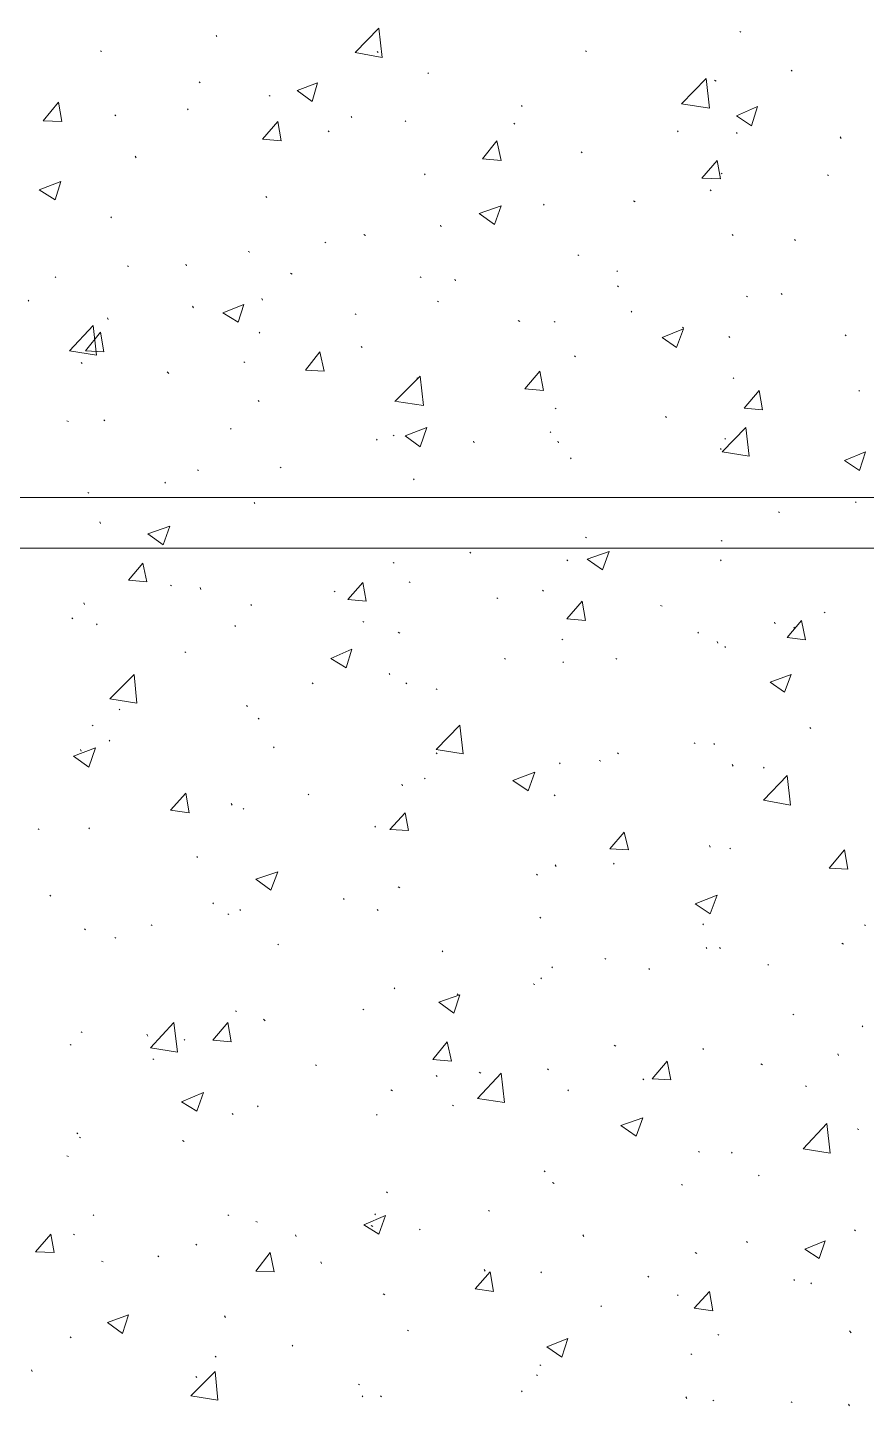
# Model space of a CAD drawing. Header units: millimetres. Extents: x 2928 to 3112, y 1220 to 1280.
# Drawn here: x 2973.706 to 2975.363, y 1246.042 to 1248.775 of the extents above; entities that cross this region are included whole.
import ezdxf

# ---------------------------------------------------------------- set-up
doc = ezdxf.new("R2010")
doc.units = ezdxf.units.MM

msp = doc.modelspace()

# ---------------------------------------------------------------- linework, layer by layer
at = {"color": 253, "linetype": 'Continuous', "lineweight": 5, "true_color": 0x9a9a9a}
for points in [[(2961.3116, 1241.9003), (2980.43854, 1241.9003), (2980.43854, 1247.74538), (2972.27343, 1247.74538), (2972.27343, 1256.61384), (2980.43854, 1256.61384), (2980.43854, 1261.45224), (2961.3116, 1261.45224), (2961.3116, 1249.1904)], [(2980.53854, 1247.84538), (2972.37343, 1247.84538), (2972.37343, 1256.51384), (2980.53854, 1256.51384)]]:
    msp.add_lwpolyline(points, dxfattribs=at)
at = {"color": 92, "linetype": 'Continuous', "lineweight": 13, "true_color": 0x00b800}
for points in [[(2974.35346, 1248.72539), (2974.40012, 1248.77373), (2974.40012, 1248.77373)], [(2974.40679, 1248.71539), (2974.40012, 1248.77373), (2974.40012, 1248.77373)], [(2974.08012, 1248.75706), (2974.07845, 1248.75873), (2974.07845, 1248.75873)], [(2975.11513, 1248.7654), (2975.11347, 1248.76706), (2975.11347, 1248.76706)], [(2973.85178, 1248.72706), (2973.85012, 1248.72873), (2973.85012, 1248.72873)], [(2974.35346, 1248.72539), (2974.40679, 1248.71539), (2974.40679, 1248.71539)], [(2974.39846, 1248.72539), (2974.39679, 1248.72706), (2974.39679, 1248.72706)], [(2974.81013, 1248.72706), (2974.80846, 1248.72873), (2974.80846, 1248.72873)], [(2975.2168, 1248.68873), (2975.21513, 1248.69039), (2975.21513, 1248.69039)], [(2974.04678, 1248.66539), (2974.04512, 1248.66706), (2974.04512, 1248.66706)], [(2974.23845, 1248.65039), (2974.27845, 1248.66539), (2974.27845, 1248.66539)], [(2974.26845, 1248.62873), (2974.27845, 1248.66539), (2974.27845, 1248.66539)], [(2974.49846, 1248.68373), (2974.49679, 1248.68539), (2974.49679, 1248.68539)], [(2974.99847, 1248.62373), (2975.0468, 1248.67373), (2975.0468, 1248.67373)], [(2975.05347, 1248.61539), (2975.0468, 1248.67373), (2975.0468, 1248.67373)], [(2975.0668, 1248.66873), (2975.06347, 1248.67039), (2975.06347, 1248.67039)], [(2974.18512, 1248.63873), (2974.18345, 1248.64039), (2974.18345, 1248.64039)], [(2974.23845, 1248.65039), (2974.26845, 1248.62873), (2974.26845, 1248.62873)], [(2973.73678, 1248.59039), (2973.76678, 1248.62706), (2973.76678, 1248.62706)], [(2973.77345, 1248.58873), (2973.76678, 1248.62706), (2973.76678, 1248.62706)], [(2974.02345, 1248.61206), (2974.02178, 1248.61373), (2974.02178, 1248.61373)], [(2974.68346, 1248.61873), (2974.68179, 1248.62039), (2974.68179, 1248.62039)], [(2974.99847, 1248.62373), (2975.05347, 1248.61539), (2975.05347, 1248.61539)], [(2975.1068, 1248.60039), (2975.14847, 1248.61873), (2975.14847, 1248.61873)], [(2975.1368, 1248.58039), (2975.14847, 1248.61873), (2975.14847, 1248.61873)], [(2973.73678, 1248.59039), (2973.77345, 1248.58873), (2973.77345, 1248.58873)], [(2973.88012, 1248.60039), (2973.87845, 1248.60206), (2973.87845, 1248.60206)], [(2974.17012, 1248.55373), (2974.20012, 1248.58873), (2974.20012, 1248.58873)], [(2974.20679, 1248.55039), (2974.20012, 1248.58873), (2974.20012, 1248.58873)], [(2974.34679, 1248.59706), (2974.34512, 1248.59873), (2974.34512, 1248.59873)], [(2974.45346, 1248.58873), (2974.45179, 1248.59039), (2974.45179, 1248.59039)], [(2974.66846, 1248.58373), (2974.66679, 1248.58539), (2974.66679, 1248.58539)], [(2975.1068, 1248.60039), (2975.1368, 1248.58039), (2975.1368, 1248.58039)], [(2974.17012, 1248.55373), (2974.20679, 1248.55039), (2974.20679, 1248.55039)], [(2974.30179, 1248.56873), (2974.30012, 1248.57039), (2974.30012, 1248.57039)], [(2974.9918, 1248.56873), (2974.99013, 1248.57039), (2974.99013, 1248.57039)], [(2975.10847, 1248.56539), (2975.1068, 1248.56706), (2975.1068, 1248.56706)], [(2975.31347, 1248.55539), (2975.3118, 1248.55873), (2975.3118, 1248.55873)], [(2974.60513, 1248.51539), (2974.63346, 1248.55039), (2974.63346, 1248.55039)], [(2974.64179, 1248.51206), (2974.63346, 1248.55039), (2974.63346, 1248.55039)], [(2974.8018, 1248.52706), (2974.80013, 1248.52872), (2974.80013, 1248.52872)], [(2973.92012, 1248.51706), (2973.91845, 1248.52039), (2973.91845, 1248.52039)], [(2974.60513, 1248.51539), (2974.64179, 1248.51206), (2974.64179, 1248.51206)], [(2975.03847, 1248.47706), (2975.06847, 1248.51206), (2975.06847, 1248.51206)], [(2975.07513, 1248.47539), (2975.06847, 1248.51206), (2975.06847, 1248.51206)], [(2973.72845, 1248.45372), (2973.77178, 1248.47039), (2973.77178, 1248.47039)], [(2973.76011, 1248.43372), (2973.77178, 1248.47039), (2973.77178, 1248.47039)], [(2974.49179, 1248.48372), (2974.49012, 1248.48539), (2974.49012, 1248.48539)], [(2975.03847, 1248.47706), (2975.07513, 1248.47539), (2975.07513, 1248.47539)], [(2975.07847, 1248.48539), (2975.0768, 1248.48706), (2975.0768, 1248.48706)], [(2975.28847, 1248.48206), (2975.2868, 1248.48372), (2975.2868, 1248.48372)], [(2973.72845, 1248.45372), (2973.76011, 1248.43372), (2973.76011, 1248.43372)], [(2975.0568, 1248.45206), (2975.05513, 1248.45372), (2975.05513, 1248.45372)], [(2974.17845, 1248.43872), (2974.17679, 1248.44039), (2974.17679, 1248.44039)], [(2974.59846, 1248.40706), (2974.64179, 1248.42206), (2974.64179, 1248.42206)], [(2974.62846, 1248.38539), (2974.64179, 1248.42206), (2974.64179, 1248.42206)], [(2974.72679, 1248.42372), (2974.72513, 1248.42539), (2974.72513, 1248.42539)], [(2974.9068, 1248.43039), (2974.90346, 1248.43206), (2974.90346, 1248.43206)], [(2973.87178, 1248.39872), (2973.87012, 1248.40039), (2973.87012, 1248.40039)], [(2974.59846, 1248.40706), (2974.62846, 1248.38539), (2974.62846, 1248.38539)], [(2974.37346, 1248.36372), (2974.37012, 1248.36539), (2974.37012, 1248.36539)], [(2974.52346, 1248.38039), (2974.52179, 1248.38372), (2974.52179, 1248.38372)], [(2975.10013, 1248.36372), (2975.09847, 1248.36539), (2975.09847, 1248.36539)], [(2974.29512, 1248.34872), (2974.29345, 1248.35039), (2974.29345, 1248.35039)], [(2975.22347, 1248.35372), (2975.2218, 1248.35539), (2975.2218, 1248.35539)], [(2974.02012, 1248.30372), (2974.01845, 1248.30706), (2974.01845, 1248.30706)], [(2974.14512, 1248.33039), (2974.14179, 1248.33206), (2974.14179, 1248.33206)], [(2974.79513, 1248.32372), (2974.79346, 1248.32539), (2974.79346, 1248.32539)], [(2973.76178, 1248.28039), (2973.76011, 1248.28205), (2973.76011, 1248.28205)], [(2973.90512, 1248.30206), (2973.90345, 1248.30372), (2973.90345, 1248.30372)], [(2974.22845, 1248.28705), (2974.22512, 1248.28872), (2974.22512, 1248.28872)], [(2974.48346, 1248.28039), (2974.48179, 1248.28205), (2974.48179, 1248.28205)], [(2974.8718, 1248.29205), (2974.87013, 1248.29372), (2974.87013, 1248.29372)], [(2974.55179, 1248.27372), (2974.55013, 1248.27705), (2974.55013, 1248.27705)], [(2974.87346, 1248.26205), (2974.8718, 1248.26372), (2974.8718, 1248.26372)], [(2973.70845, 1248.23372), (2973.70678, 1248.23539), (2973.70678, 1248.23539)], [(2974.09179, 1248.21039), (2974.13345, 1248.22705), (2974.13345, 1248.22705)], [(2974.12179, 1248.19205), (2974.13345, 1248.22705), (2974.13345, 1248.22705)], [(2974.17012, 1248.23539), (2974.16845, 1248.23872), (2974.16845, 1248.23872)], [(2974.51846, 1248.23205), (2974.51512, 1248.23372), (2974.51512, 1248.23372)], [(2975.12847, 1248.24205), (2975.1268, 1248.24372), (2975.1268, 1248.24372)], [(2975.1968, 1248.24705), (2975.19513, 1248.24872), (2975.19513, 1248.24872)], [(2973.86512, 1248.19705), (2973.86345, 1248.20039), (2973.86345, 1248.20039)], [(2974.03345, 1248.22039), (2974.03178, 1248.22372), (2974.03178, 1248.22372)], [(2974.09179, 1248.21039), (2974.12179, 1248.19205), (2974.12179, 1248.19205)], [(2974.35512, 1248.20705), (2974.35346, 1248.20872), (2974.35346, 1248.20872)], [(2974.90013, 1248.21205), (2974.89846, 1248.21372), (2974.89846, 1248.21372)], [(2973.78845, 1248.13539), (2973.83512, 1248.18539), (2973.83512, 1248.18539)], [(2973.82011, 1248.13539), (2973.85012, 1248.17205), (2973.85012, 1248.17205)], [(2973.84178, 1248.12705), (2973.83512, 1248.18539), (2973.83512, 1248.18539)], [(2973.85678, 1248.13372), (2973.85012, 1248.17205), (2973.85012, 1248.17205)], [(2974.16512, 1248.17039), (2974.16345, 1248.17205), (2974.16345, 1248.17205)], [(2974.67846, 1248.19372), (2974.67513, 1248.19539), (2974.67513, 1248.19539)], [(2974.74846, 1248.19205), (2974.74679, 1248.19372), (2974.74679, 1248.19372)], [(2974.96013, 1248.16205), (2975.0018, 1248.17872), (2975.0018, 1248.17872)], [(2974.98846, 1248.14205), (2975.0018, 1248.17872), (2975.0018, 1248.17872)], [(2975.0018, 1248.18039), (2975.00013, 1248.18205), (2975.00013, 1248.18205)], [(2974.36679, 1248.14205), (2974.36512, 1248.14372), (2974.36512, 1248.14372)], [(2974.96013, 1248.16205), (2974.98846, 1248.14205), (2974.98846, 1248.14205)], [(2975.09347, 1248.16205), (2975.0918, 1248.16372), (2975.0918, 1248.16372)], [(2975.32347, 1248.16539), (2975.3218, 1248.16705), (2975.3218, 1248.16705)], [(2973.78845, 1248.13539), (2973.84178, 1248.12705), (2973.84178, 1248.12705)], [(2973.82011, 1248.13539), (2973.85678, 1248.13372), (2973.85678, 1248.13372)], [(2974.25512, 1248.09705), (2974.28345, 1248.13372), (2974.28345, 1248.13372)], [(2974.29179, 1248.09539), (2974.28345, 1248.13372), (2974.28345, 1248.13372)], [(2974.78846, 1248.12372), (2974.7868, 1248.12539), (2974.7868, 1248.12539)], [(2973.81345, 1248.11039), (2973.81178, 1248.11205), (2973.81178, 1248.11205)], [(2973.98512, 1248.09039), (2973.98178, 1248.09372), (2973.98178, 1248.09372)], [(2974.13512, 1248.11205), (2974.13345, 1248.11372), (2974.13345, 1248.11372)], [(2974.25512, 1248.09705), (2974.29179, 1248.09539), (2974.29179, 1248.09539)], [(2974.68846, 1248.06038), (2974.71846, 1248.09539), (2974.71846, 1248.09539)], [(2974.72513, 1248.05705), (2974.71846, 1248.09539), (2974.71846, 1248.09539)], [(2974.43179, 1248.03538), (2974.48179, 1248.08539), (2974.48179, 1248.08539)], [(2974.47679, 1248.08039), (2974.47512, 1248.08205), (2974.47512, 1248.08205)], [(2974.48846, 1248.02705), (2974.48179, 1248.08539), (2974.48179, 1248.08539)], [(2974.68846, 1248.06038), (2974.72513, 1248.05705), (2974.72513, 1248.05705)], [(2975.1018, 1248.08039), (2975.10013, 1248.08205), (2975.10013, 1248.08205)], [(2974.16345, 1248.03538), (2974.16179, 1248.03705), (2974.16179, 1248.03705)], [(2974.43512, 1248.03538), (2974.48846, 1248.02705), (2974.48846, 1248.02705)], [(2975.1218, 1248.02205), (2975.1518, 1248.05705), (2975.1518, 1248.05705)], [(2975.15847, 1248.01872), (2975.1518, 1248.05705), (2975.1518, 1248.05705)], [(2975.35014, 1248.05538), (2975.34847, 1248.05705), (2975.34847, 1248.05705)], [(2974.75013, 1248.02038), (2974.74846, 1248.02205), (2974.74846, 1248.02205)], [(2974.96846, 1248.00372), (2974.9668, 1248.00538), (2974.9668, 1248.00538)], [(2975.1218, 1248.02205), (2975.15847, 1248.01872), (2975.15847, 1248.01872)], [(2973.78678, 1247.99538), (2973.78345, 1247.99705), (2973.78345, 1247.99705)], [(2973.85845, 1247.99705), (2973.85678, 1247.99872), (2973.85678, 1247.99872)], [(2974.10845, 1247.98038), (2974.10679, 1247.98205), (2974.10679, 1247.98205)], [(2974.45179, 1247.96705), (2974.49512, 1247.98372), (2974.49512, 1247.98372)], [(2974.48179, 1247.94538), (2974.49512, 1247.98372), (2974.49512, 1247.98372)], [(2975.07847, 1247.93538), (2975.12513, 1247.98372), (2975.12513, 1247.98372)], [(2975.1318, 1247.92705), (2975.12513, 1247.98372), (2975.12513, 1247.98372)], [(2974.39679, 1247.95872), (2974.39512, 1247.96038), (2974.39512, 1247.96038)], [(2974.43012, 1247.96705), (2974.42846, 1247.96872), (2974.42846, 1247.96872)], [(2974.45179, 1247.96705), (2974.48179, 1247.94538), (2974.48179, 1247.94538)], [(2974.58846, 1247.95372), (2974.58679, 1247.95705), (2974.58679, 1247.95705)], [(2974.74013, 1247.97372), (2974.73846, 1247.97538), (2974.73846, 1247.97538)], [(2974.75513, 1247.95372), (2974.75346, 1247.95705), (2974.75346, 1247.95705)], [(2975.08513, 1247.96038), (2975.08347, 1247.96205), (2975.08347, 1247.96205)], [(2974.78013, 1247.92205), (2974.77846, 1247.92372), (2974.77846, 1247.92372)], [(2975.0768, 1247.94038), (2975.07513, 1247.94205), (2975.07513, 1247.94205)], [(2975.07847, 1247.93538), (2975.1318, 1247.92705), (2975.1318, 1247.92705)], [(2975.32014, 1247.91872), (2975.3618, 1247.93538), (2975.3618, 1247.93538)], [(2975.35014, 1247.89872), (2975.3618, 1247.93538), (2975.3618, 1247.93538)], [(2974.04345, 1247.89872), (2974.04178, 1247.90038), (2974.04178, 1247.90038)], [(2974.20679, 1247.90372), (2974.20512, 1247.90538), (2974.20512, 1247.90538)], [(2975.32014, 1247.91872), (2975.35014, 1247.89872), (2975.35014, 1247.89872)], [(2973.97845, 1247.87372), (2973.97678, 1247.87538), (2973.97678, 1247.87538)], [(2974.47012, 1247.88038), (2974.46846, 1247.88205), (2974.46846, 1247.88205)], [(2973.82678, 1247.85372), (2973.82511, 1247.85538), (2973.82511, 1247.85538)], [(2974.15512, 1247.83372), (2974.15345, 1247.83538), (2974.15345, 1247.83538)], [(2975.1918, 1247.81538), (2975.19013, 1247.81705), (2975.19013, 1247.81705)], [(2975.34347, 1247.83538), (2975.3418, 1247.83705), (2975.3418, 1247.83705)], [(2973.85012, 1247.79371), (2973.84845, 1247.79705), (2973.84845, 1247.79705)], [(2973.94345, 1247.77371), (2973.98678, 1247.78871), (2973.98678, 1247.78871)], [(2973.97345, 1247.75205), (2973.98678, 1247.78871), (2973.98678, 1247.78871)], [(2973.94345, 1247.77371), (2973.97345, 1247.75205), (2973.97345, 1247.75205)], [(2974.81013, 1247.76538), (2974.80846, 1247.76705), (2974.80846, 1247.76705)], [(2975.07847, 1247.75871), (2975.0768, 1247.76038), (2975.0768, 1247.76038)], [(2974.58179, 1247.73538), (2974.58013, 1247.73705), (2974.58013, 1247.73705)], [(2974.8118, 1247.72371), (2974.85513, 1247.73871), (2974.85513, 1247.73871)], [(2974.8418, 1247.70205), (2974.85513, 1247.73871), (2974.85513, 1247.73871)], [(2973.90512, 1247.68205), (2973.93345, 1247.71538), (2973.93345, 1247.71538)], [(2973.94178, 1247.67871), (2973.93345, 1247.71538), (2973.93345, 1247.71538)], [(2974.43012, 1247.71538), (2974.42846, 1247.71705), (2974.42846, 1247.71705)], [(2974.77346, 1247.72038), (2974.7718, 1247.72205), (2974.7718, 1247.72205)], [(2974.8118, 1247.72371), (2974.8418, 1247.70205), (2974.8418, 1247.70205)], [(2975.0768, 1247.72038), (2975.07513, 1247.72205), (2975.07513, 1247.72205)], [(2973.90512, 1247.68205), (2973.94178, 1247.67871), (2973.94178, 1247.67871)], [(2974.46179, 1247.67705), (2974.46012, 1247.67871), (2974.46012, 1247.67871)], [(2973.99012, 1247.67038), (2973.98845, 1247.67205), (2973.98845, 1247.67205)], [(2974.04845, 1247.66371), (2974.04678, 1247.66705), (2974.04678, 1247.66705)], [(2974.31346, 1247.65871), (2974.31179, 1247.66038), (2974.31179, 1247.66038)], [(2974.33846, 1247.64371), (2974.36846, 1247.67705), (2974.36846, 1247.67705)], [(2974.37512, 1247.64038), (2974.36846, 1247.67705), (2974.36846, 1247.67705)], [(2974.72513, 1247.66038), (2974.72346, 1247.66205), (2974.72346, 1247.66205)], [(2973.81845, 1247.63371), (2973.81678, 1247.63705), (2973.81678, 1247.63705)], [(2974.14845, 1247.63205), (2974.14679, 1247.63371), (2974.14679, 1247.63371)], [(2974.33846, 1247.64371), (2974.37512, 1247.64038), (2974.37512, 1247.64038)], [(2974.63513, 1247.64538), (2974.63346, 1247.64705), (2974.63346, 1247.64705)], [(2974.7718, 1247.60538), (2974.8018, 1247.64038), (2974.8018, 1247.64038)], [(2974.80846, 1247.60205), (2974.8018, 1247.64038), (2974.8018, 1247.64038)], [(2974.96013, 1247.63038), (2974.9568, 1247.63205), (2974.9568, 1247.63205)], [(2973.79511, 1247.60538), (2973.79345, 1247.60705), (2973.79345, 1247.60705)], [(2973.84345, 1247.59371), (2973.84178, 1247.59538), (2973.84178, 1247.59538)], [(2974.37012, 1247.59871), (2974.36846, 1247.60038), (2974.36846, 1247.60038)], [(2974.7718, 1247.60538), (2974.80846, 1247.60205), (2974.80846, 1247.60205)], [(2975.18347, 1247.59538), (2975.1818, 1247.59871), (2975.1818, 1247.59871)], [(2975.2068, 1247.56871), (2975.23514, 1247.60205), (2975.23514, 1247.60205)], [(2975.24347, 1247.56371), (2975.23514, 1247.60205), (2975.23514, 1247.60205)], [(2975.2818, 1247.61705), (2975.28014, 1247.61871), (2975.28014, 1247.61871)], [(2974.11679, 1247.59038), (2974.11512, 1247.59204), (2974.11512, 1247.59204)], [(2974.44179, 1247.57704), (2974.43846, 1247.57871), (2974.43846, 1247.57871)], [(2975.0318, 1247.57704), (2975.03013, 1247.57871), (2975.03013, 1247.57871)], [(2975.2068, 1247.56871), (2975.24347, 1247.56371), (2975.24347, 1247.56371)], [(2975.2218, 1247.58704), (2975.22013, 1247.58871), (2975.22013, 1247.58871)], [(2974.30512, 1247.52704), (2974.34679, 1247.54538), (2974.34679, 1247.54538)], [(2974.33512, 1247.50871), (2974.34679, 1247.54538), (2974.34679, 1247.54538)], [(2974.76346, 1247.56371), (2974.7618, 1247.56538), (2974.7618, 1247.56538)], [(2975.07013, 1247.55704), (2975.06847, 1247.56038), (2975.06847, 1247.56038)], [(2975.08513, 1247.54871), (2975.08347, 1247.55038), (2975.08347, 1247.55038)], [(2974.01845, 1247.53871), (2974.01678, 1247.54038), (2974.01678, 1247.54038)], [(2974.30512, 1247.52704), (2974.33512, 1247.50871), (2974.33512, 1247.50871)], [(2974.65013, 1247.52538), (2974.64846, 1247.52704), (2974.64846, 1247.52704)], [(2974.76513, 1247.51871), (2974.76346, 1247.52038), (2974.76346, 1247.52038)], [(2974.87013, 1247.52538), (2974.86846, 1247.52704), (2974.86846, 1247.52704)], [(2973.86845, 1247.44704), (2973.91678, 1247.49538), (2973.91678, 1247.49538)], [(2973.92178, 1247.43871), (2973.91678, 1247.49538), (2973.91678, 1247.49538)], [(2974.42179, 1247.49538), (2974.42012, 1247.49704), (2974.42012, 1247.49704)], [(2975.17347, 1247.48038), (2975.21513, 1247.49538), (2975.21513, 1247.49538)], [(2975.2018, 1247.46038), (2975.21513, 1247.49538), (2975.21513, 1247.49538)], [(2974.27012, 1247.47704), (2974.26845, 1247.47871), (2974.26845, 1247.47871)], [(2974.45512, 1247.47704), (2974.45346, 1247.47871), (2974.45346, 1247.47871)], [(2974.51512, 1247.46538), (2974.51346, 1247.46704), (2974.51346, 1247.46704)], [(2975.17347, 1247.48038), (2975.2018, 1247.46038), (2975.2018, 1247.46038)], [(2973.86845, 1247.44704), (2973.92178, 1247.43871), (2973.92178, 1247.43871)], [(2974.14012, 1247.43204), (2974.13845, 1247.43371), (2974.13845, 1247.43371)], [(2973.88845, 1247.42538), (2973.88678, 1247.42704), (2973.88678, 1247.42704)], [(2974.16345, 1247.40704), (2974.16179, 1247.40871), (2974.16179, 1247.40871)], [(2973.83512, 1247.39371), (2973.83345, 1247.39538), (2973.83345, 1247.39538)], [(2974.51346, 1247.34704), (2974.56013, 1247.39538), (2974.56013, 1247.39538)], [(2974.56679, 1247.33871), (2974.56013, 1247.39538), (2974.56013, 1247.39538)], [(2975.25347, 1247.38871), (2975.2518, 1247.39038), (2975.2518, 1247.39038)], [(2973.79678, 1247.33371), (2973.84012, 1247.35037), (2973.84012, 1247.35037)], [(2973.82678, 1247.31204), (2973.84012, 1247.35037), (2973.84012, 1247.35037)], [(2973.86845, 1247.36371), (2973.86678, 1247.36538), (2973.86678, 1247.36538)], [(2974.19345, 1247.35037), (2974.19179, 1247.35204), (2974.19179, 1247.35204)], [(2975.02513, 1247.35871), (2975.02347, 1247.36037), (2975.02347, 1247.36037)], [(2975.06347, 1247.35704), (2975.0618, 1247.35871), (2975.0618, 1247.35871)], [(2973.79678, 1247.33371), (2973.82678, 1247.31204), (2973.82678, 1247.31204)], [(2973.81178, 1247.34371), (2973.81011, 1247.34704), (2973.81011, 1247.34704)], [(2974.51346, 1247.34704), (2974.56679, 1247.33871), (2974.56679, 1247.33871)], [(2974.51512, 1247.33871), (2974.51346, 1247.34037), (2974.51346, 1247.34037)], [(2974.83846, 1247.32371), (2974.83513, 1247.32537), (2974.83513, 1247.32537)], [(2974.87346, 1247.33871), (2974.8718, 1247.34037), (2974.8718, 1247.34037)], [(2974.66513, 1247.28537), (2974.70846, 1247.30204), (2974.70846, 1247.30204)], [(2974.69513, 1247.26537), (2974.70846, 1247.30204), (2974.70846, 1247.30204)], [(2974.75846, 1247.31871), (2974.75679, 1247.32037), (2974.75679, 1247.32037)], [(2975.10013, 1247.31371), (2975.09847, 1247.31704), (2975.09847, 1247.31704)], [(2975.1618, 1247.31037), (2975.16013, 1247.31204), (2975.16013, 1247.31204)], [(2975.16013, 1247.24704), (2975.2068, 1247.29537), (2975.2068, 1247.29537)], [(2975.21347, 1247.23704), (2975.2068, 1247.29537), (2975.2068, 1247.29537)], [(2974.44679, 1247.27537), (2974.44512, 1247.27871), (2974.44512, 1247.27871)], [(2974.49179, 1247.28871), (2974.49012, 1247.29037), (2974.49012, 1247.29037)], [(2974.66513, 1247.28537), (2974.69513, 1247.26537), (2974.69513, 1247.26537)], [(2973.98845, 1247.22704), (2974.01845, 1247.26037), (2974.01845, 1247.26037)], [(2974.02512, 1247.22204), (2974.01845, 1247.26037), (2974.01845, 1247.26037)], [(2974.11012, 1247.23704), (2974.10845, 1247.24037), (2974.10845, 1247.24037)], [(2974.26179, 1247.25704), (2974.26012, 1247.25871), (2974.26012, 1247.25871)], [(2974.74846, 1247.25537), (2974.74679, 1247.25704), (2974.74679, 1247.25704)], [(2975.16013, 1247.24704), (2975.21347, 1247.23704), (2975.21347, 1247.23704)], [(2973.98845, 1247.22704), (2974.02512, 1247.22204), (2974.02512, 1247.22204)], [(2974.13345, 1247.22871), (2974.13179, 1247.23037), (2974.13179, 1247.23037)], [(2974.42179, 1247.18871), (2974.45179, 1247.22204), (2974.45179, 1247.22204)], [(2974.45846, 1247.18704), (2974.45179, 1247.22204), (2974.45179, 1247.22204)], [(2973.72845, 1247.18871), (2973.72678, 1247.19037), (2973.72678, 1247.19037)], [(2973.82845, 1247.19037), (2973.82678, 1247.19204), (2973.82678, 1247.19204)], [(2974.39346, 1247.19371), (2974.39179, 1247.19537), (2974.39179, 1247.19537)], [(2974.42179, 1247.18871), (2974.45846, 1247.18704), (2974.45846, 1247.18704)], [(2974.8568, 1247.15037), (2974.88513, 1247.18371), (2974.88513, 1247.18371)], [(2974.89346, 1247.14871), (2974.88513, 1247.18371), (2974.88513, 1247.18371)], [(2974.04178, 1247.13371), (2974.04012, 1247.13537), (2974.04012, 1247.13537)], [(2974.8568, 1247.15037), (2974.89346, 1247.14871), (2974.89346, 1247.14871)], [(2975.05513, 1247.15371), (2975.05347, 1247.15704), (2975.05347, 1247.15704)], [(2975.09513, 1247.15037), (2975.09347, 1247.15204), (2975.09347, 1247.15204)], [(2975.29014, 1247.11204), (2975.32014, 1247.14871), (2975.32014, 1247.14871)], [(2975.3268, 1247.11037), (2975.32014, 1247.14871), (2975.32014, 1247.14871)], [(2974.15679, 1247.09037), (2974.20012, 1247.10537), (2974.20012, 1247.10537)], [(2974.18679, 1247.0687), (2974.20012, 1247.10537), (2974.20012, 1247.10537)], [(2974.75013, 1247.11537), (2974.74846, 1247.1187), (2974.74846, 1247.1187)], [(2974.86513, 1247.12037), (2974.86346, 1247.12204), (2974.86346, 1247.12204)], [(2975.29014, 1247.11204), (2975.3268, 1247.11037), (2975.3268, 1247.11037)], [(2974.15679, 1247.09037), (2974.18679, 1247.0687), (2974.18679, 1247.0687)], [(2974.71346, 1247.0987), (2974.71179, 1247.10037), (2974.71179, 1247.10037)], [(2973.75178, 1247.05704), (2973.75011, 1247.0587), (2973.75011, 1247.0587)], [(2974.33179, 1247.05037), (2974.33012, 1247.05204), (2974.33012, 1247.05204)], [(2974.44179, 1247.0737), (2974.43846, 1247.07537), (2974.43846, 1247.07537)], [(2975.02513, 1247.04204), (2975.06847, 1247.0587), (2975.06847, 1247.0587)], [(2975.05513, 1247.02204), (2975.06847, 1247.0587), (2975.06847, 1247.0587)], [(2974.07345, 1247.04204), (2974.07179, 1247.0437), (2974.07179, 1247.0437)], [(2974.10345, 1247.02037), (2974.10179, 1247.02204), (2974.10179, 1247.02204)], [(2974.12679, 1247.0287), (2974.12512, 1247.03037), (2974.12512, 1247.03037)], [(2974.39846, 1247.0287), (2974.39679, 1247.03037), (2974.39679, 1247.03037)], [(2975.02513, 1247.04204), (2975.05513, 1247.02204), (2975.05513, 1247.02204)], [(2973.95178, 1246.9987), (2973.95012, 1247.00037), (2973.95012, 1247.00037)], [(2974.72013, 1247.0137), (2974.71846, 1247.01537), (2974.71846, 1247.01537)], [(2975.0418, 1247.00037), (2975.04013, 1247.00204), (2975.04013, 1247.00204)], [(2975.3618, 1246.9987), (2975.36014, 1247.00037), (2975.36014, 1247.00037)], [(2973.82011, 1246.99037), (2973.81845, 1246.99204), (2973.81845, 1246.99204)], [(2973.88012, 1246.9737), (2973.87845, 1246.97537), (2973.87845, 1246.97537)], [(2974.20179, 1246.96037), (2974.20012, 1246.96204), (2974.20012, 1246.96204)], [(2974.52679, 1246.94704), (2974.52512, 1246.9487), (2974.52512, 1246.9487)], [(2975.04847, 1246.9537), (2975.0468, 1246.95537), (2975.0468, 1246.95537)], [(2975.07513, 1246.9537), (2975.07347, 1246.95537), (2975.07347, 1246.95537)], [(2975.31847, 1246.96204), (2975.31514, 1246.9637), (2975.31514, 1246.9637)], [(2974.74346, 1246.91537), (2974.74179, 1246.91704), (2974.74179, 1246.91704)], [(2974.84846, 1246.93204), (2974.8468, 1246.9337), (2974.8468, 1246.9337)], [(2974.93513, 1246.91204), (2974.93346, 1246.9137), (2974.93346, 1246.9137)], [(2975.17013, 1246.92037), (2975.16847, 1246.92204), (2975.16847, 1246.92204)], [(2974.72179, 1246.8937), (2974.72013, 1246.89537), (2974.72013, 1246.89537)], [(2974.43179, 1246.8737), (2974.43012, 1246.87537), (2974.43012, 1246.87537)], [(2974.51846, 1246.84703), (2974.56013, 1246.86203), (2974.56013, 1246.86203)], [(2974.54846, 1246.82537), (2974.56013, 1246.86203), (2974.56013, 1246.86203)], [(2974.55679, 1246.86203), (2974.55513, 1246.8637), (2974.55513, 1246.8637)], [(2974.70846, 1246.88203), (2974.70513, 1246.8837), (2974.70513, 1246.8837)], [(2974.11845, 1246.8287), (2974.11679, 1246.83037), (2974.11679, 1246.83037)], [(2974.37012, 1246.83203), (2974.36846, 1246.8337), (2974.36846, 1246.8337)], [(2974.51846, 1246.84703), (2974.54846, 1246.82537), (2974.54846, 1246.82537)], [(2973.94845, 1246.75703), (2973.99512, 1246.80703), (2973.99512, 1246.80703)], [(2974.00178, 1246.7487), (2973.99512, 1246.80703), (2973.99512, 1246.80703)], [(2974.07179, 1246.77203), (2974.10179, 1246.80703), (2974.10179, 1246.80703)], [(2974.10845, 1246.7687), (2974.10179, 1246.80703), (2974.10179, 1246.80703)], [(2974.17512, 1246.81037), (2974.17179, 1246.8137), (2974.17179, 1246.8137)], [(2975.22013, 1246.82203), (2975.21847, 1246.8237), (2975.21847, 1246.8237)], [(2973.81345, 1246.78703), (2973.81178, 1246.7887), (2973.81178, 1246.7887)], [(2973.94345, 1246.78037), (2973.94178, 1246.7837), (2973.94178, 1246.7837)], [(2975.3568, 1246.7987), (2975.35514, 1246.80037), (2975.35514, 1246.80037)], [(2973.79178, 1246.76203), (2973.79011, 1246.7637), (2973.79011, 1246.7637)], [(2973.94845, 1246.75703), (2974.00178, 1246.7487), (2974.00178, 1246.7487)], [(2974.01678, 1246.77203), (2974.01512, 1246.7737), (2974.01512, 1246.7737)], [(2974.07179, 1246.77203), (2974.10845, 1246.7687), (2974.10845, 1246.7687)], [(2974.50679, 1246.7337), (2974.53513, 1246.7687), (2974.53513, 1246.7687)], [(2974.54346, 1246.73037), (2974.53513, 1246.7687), (2974.53513, 1246.7687)], [(2974.86846, 1246.76037), (2974.86513, 1246.76203), (2974.86513, 1246.76203)], [(2975.0418, 1246.7537), (2975.04013, 1246.75537), (2975.04013, 1246.75537)], [(2973.95512, 1246.7337), (2973.95345, 1246.73537), (2973.95345, 1246.73537)], [(2974.27679, 1246.72203), (2974.27512, 1246.7237), (2974.27512, 1246.7237)], [(2974.50679, 1246.7337), (2974.54346, 1246.73037), (2974.54346, 1246.73037)], [(2974.94013, 1246.69537), (2974.97013, 1246.73037), (2974.97013, 1246.73037)], [(2974.9768, 1246.6937), (2974.97013, 1246.73037), (2974.97013, 1246.73037)], [(2975.15847, 1246.7237), (2975.15513, 1246.72537), (2975.15513, 1246.72537)], [(2975.30847, 1246.74203), (2975.3068, 1246.74537), (2975.3068, 1246.74537)], [(2974.51512, 1246.70037), (2974.51346, 1246.70203), (2974.51346, 1246.70203)], [(2974.59513, 1246.65703), (2974.64179, 1246.70703), (2974.64179, 1246.70703)], [(2974.60179, 1246.70703), (2974.59846, 1246.7087), (2974.59846, 1246.7087)], [(2974.64846, 1246.6487), (2974.64179, 1246.70703), (2974.64179, 1246.70703)], [(2974.73513, 1246.7137), (2974.73346, 1246.71537), (2974.73346, 1246.71537)], [(2974.92346, 1246.6937), (2974.9218, 1246.69537), (2974.9218, 1246.69537)], [(2974.94013, 1246.69537), (2974.9768, 1246.6937), (2974.9768, 1246.6937)], [(2974.01012, 1246.65036), (2974.05345, 1246.6687), (2974.05345, 1246.6687)], [(2974.04012, 1246.63203), (2974.05345, 1246.6687), (2974.05345, 1246.6687)], [(2974.42679, 1246.67203), (2974.42346, 1246.6737), (2974.42346, 1246.6737)], [(2974.77513, 1246.67203), (2974.77346, 1246.6737), (2974.77346, 1246.6737)], [(2975.24514, 1246.68037), (2975.24347, 1246.68203), (2975.24347, 1246.68203)], [(2974.01012, 1246.65036), (2974.04012, 1246.63203), (2974.04012, 1246.63203)], [(2974.16179, 1246.64036), (2974.16012, 1246.64203), (2974.16012, 1246.64203)], [(2974.54846, 1246.64203), (2974.54513, 1246.6437), (2974.54513, 1246.6437)], [(2974.59513, 1246.65703), (2974.64846, 1246.6487), (2974.64846, 1246.6487)], [(2974.11179, 1246.62536), (2974.11012, 1246.62703), (2974.11012, 1246.62703)], [(2974.39679, 1246.6237), (2974.39512, 1246.62536), (2974.39512, 1246.62536)], [(2974.87846, 1246.6037), (2974.9218, 1246.6187), (2974.9218, 1246.6187)], [(2974.90846, 1246.58203), (2974.9218, 1246.6187), (2974.9218, 1246.6187)], [(2973.80511, 1246.58703), (2973.80345, 1246.5887), (2973.80345, 1246.5887)], [(2974.87846, 1246.6037), (2974.90846, 1246.58203), (2974.90846, 1246.58203)], [(2975.23847, 1246.55703), (2975.28514, 1246.60703), (2975.28514, 1246.60703)], [(2975.2918, 1246.5487), (2975.28514, 1246.60703), (2975.28514, 1246.60703)], [(2975.34847, 1246.59536), (2975.34514, 1246.59703), (2975.34514, 1246.59703)], [(2973.81011, 1246.5787), (2973.80845, 1246.58036), (2973.80845, 1246.58036)], [(2974.01512, 1246.57203), (2974.01178, 1246.5737), (2974.01178, 1246.5737)], [(2975.23847, 1246.55703), (2975.2918, 1246.5487), (2975.2918, 1246.5487)], [(2973.78678, 1246.54203), (2973.78345, 1246.5437), (2973.78345, 1246.5437)], [(2975.03347, 1246.55036), (2975.0318, 1246.55203), (2975.0318, 1246.55203)], [(2975.09847, 1246.5487), (2975.0968, 1246.55036), (2975.0968, 1246.55036)], [(2974.72846, 1246.51203), (2974.72679, 1246.5137), (2974.72679, 1246.5137)], [(2975.1518, 1246.5037), (2975.15013, 1246.50536), (2975.15013, 1246.50536)], [(2974.74679, 1246.4887), (2974.74346, 1246.49036), (2974.74346, 1246.49036)], [(2975.00013, 1246.48536), (2974.99847, 1246.48703), (2974.99847, 1246.48703)], [(2974.41679, 1246.47036), (2974.41512, 1246.47203), (2974.41512, 1246.47203)], [(2973.83678, 1246.42536), (2973.83512, 1246.42703), (2973.83512, 1246.42703)], [(2974.10345, 1246.42536), (2974.10179, 1246.42703), (2974.10179, 1246.42703)], [(2974.37012, 1246.40703), (2974.41346, 1246.42536), (2974.41346, 1246.42536)], [(2974.39346, 1246.42703), (2974.39179, 1246.42869), (2974.39179, 1246.42869)], [(2974.40012, 1246.38869), (2974.41346, 1246.42536), (2974.41346, 1246.42536)], [(2974.61846, 1246.4337), (2974.61679, 1246.43536), (2974.61679, 1246.43536)], [(2974.16012, 1246.41203), (2974.15679, 1246.41369), (2974.15679, 1246.41369)], [(2974.37012, 1246.40703), (2974.40012, 1246.38869), (2974.40012, 1246.38869)], [(2974.38846, 1246.40369), (2974.38512, 1246.40536), (2974.38512, 1246.40536)], [(2974.48179, 1246.39703), (2974.48012, 1246.39869), (2974.48012, 1246.39869)], [(2975.3418, 1246.39536), (2975.34014, 1246.39703), (2975.34014, 1246.39703)], [(2973.72178, 1246.35369), (2973.75178, 1246.38869), (2973.75178, 1246.38869)], [(2973.75845, 1246.35203), (2973.75178, 1246.38869), (2973.75178, 1246.38869)], [(2973.79845, 1246.38703), (2973.79678, 1246.38869), (2973.79678, 1246.38869)], [(2974.04012, 1246.36703), (2974.03845, 1246.36869), (2974.03845, 1246.36869)], [(2974.23679, 1246.38369), (2974.23512, 1246.38703), (2974.23512, 1246.38703)], [(2974.80513, 1246.38369), (2974.80346, 1246.38703), (2974.80346, 1246.38703)], [(2975.12847, 1246.37203), (2975.1268, 1246.37369), (2975.1268, 1246.37369)], [(2975.2418, 1246.35869), (2975.2818, 1246.37536), (2975.2818, 1246.37536)], [(2975.27014, 1246.34036), (2975.2818, 1246.37536), (2975.2818, 1246.37536)], [(2973.72178, 1246.35369), (2973.75845, 1246.35203), (2973.75845, 1246.35203)], [(2973.96512, 1246.34369), (2973.96345, 1246.34536), (2973.96345, 1246.34536)], [(2974.15679, 1246.31536), (2974.18512, 1246.35203), (2974.18512, 1246.35203)], [(2974.19345, 1246.31369), (2974.18512, 1246.35203), (2974.18512, 1246.35203)], [(2975.02847, 1246.35036), (2975.02513, 1246.35203), (2975.02513, 1246.35203)], [(2975.2418, 1246.35869), (2975.27014, 1246.34036), (2975.27014, 1246.34036)], [(2973.85512, 1246.33369), (2973.85178, 1246.33536), (2973.85178, 1246.33536)], [(2974.15679, 1246.31536), (2974.19345, 1246.31369), (2974.19345, 1246.31369)], [(2974.28679, 1246.33036), (2974.28512, 1246.33369), (2974.28512, 1246.33369)], [(2974.59013, 1246.28036), (2974.62013, 1246.31369), (2974.62013, 1246.31369)], [(2974.61013, 1246.31536), (2974.60846, 1246.31869), (2974.60846, 1246.31869)], [(2974.62679, 1246.27536), (2974.62013, 1246.31369), (2974.62013, 1246.31369)], [(2974.72179, 1246.31203), (2974.72013, 1246.31369), (2974.72013, 1246.31369)], [(2974.93346, 1246.30369), (2974.9318, 1246.30536), (2974.9318, 1246.30536)], [(2975.2218, 1246.29703), (2975.22013, 1246.29869), (2975.22013, 1246.29869)], [(2975.25514, 1246.29036), (2975.25347, 1246.29203), (2975.25347, 1246.29203)], [(2974.41179, 1246.26869), (2974.40846, 1246.27036), (2974.40846, 1246.27036)], [(2974.59013, 1246.28036), (2974.62679, 1246.27536), (2974.62679, 1246.27536)], [(2974.9918, 1246.26703), (2974.99013, 1246.26869), (2974.99013, 1246.26869)], [(2975.02347, 1246.24203), (2975.05347, 1246.27536), (2975.05347, 1246.27536)], [(2975.06013, 1246.23703), (2975.05347, 1246.27536), (2975.05347, 1246.27536)], [(2974.84013, 1246.24536), (2974.83846, 1246.24703), (2974.83846, 1246.24703)], [(2975.02347, 1246.24203), (2975.06013, 1246.23703), (2975.06013, 1246.23703)], [(2973.86345, 1246.21369), (2973.90512, 1246.22869), (2973.90512, 1246.22869)], [(2973.86345, 1246.21369), (2973.89345, 1246.19202), (2973.89345, 1246.19202)], [(2973.89345, 1246.19202), (2973.90512, 1246.22869), (2973.90512, 1246.22869)], [(2974.09679, 1246.22369), (2974.09512, 1246.22703), (2974.09512, 1246.22703)], [(2973.79178, 1246.18369), (2973.79011, 1246.18536), (2973.79011, 1246.18536)], [(2974.45846, 1246.19703), (2974.45679, 1246.19869), (2974.45679, 1246.19869)], [(2974.73179, 1246.16536), (2974.77346, 1246.18202), (2974.77346, 1246.18202)], [(2974.7618, 1246.14536), (2974.77346, 1246.18202), (2974.77346, 1246.18202)], [(2975.0718, 1246.18869), (2975.07013, 1246.19036), (2975.07013, 1246.19036)], [(2975.33347, 1246.19369), (2975.33014, 1246.19703), (2975.33014, 1246.19703)], [(2974.23012, 1246.16702), (2974.22845, 1246.16869), (2974.22845, 1246.16869)], [(2974.73179, 1246.16536), (2974.7618, 1246.14536), (2974.7618, 1246.14536)], [(2975.01847, 1246.15036), (2975.0168, 1246.15202), (2975.0168, 1246.15202)], [(2973.71511, 1246.11702), (2973.71345, 1246.12036), (2973.71345, 1246.12036)], [(2974.07845, 1246.14536), (2974.07679, 1246.14702), (2974.07679, 1246.14702)], [(2974.72013, 1246.12869), (2974.71846, 1246.13036), (2974.71846, 1246.13036)], [(2974.02845, 1246.06869), (2974.07679, 1246.11702), (2974.07679, 1246.11702)], [(2974.04012, 1246.10536), (2974.03845, 1246.10702), (2974.03845, 1246.10702)], [(2974.08179, 1246.06036), (2974.07679, 1246.11702), (2974.07679, 1246.11702)], [(2974.71346, 1246.10869), (2974.71179, 1246.11036), (2974.71179, 1246.11036)], [(2974.02845, 1246.06869), (2974.08179, 1246.06036), (2974.08179, 1246.06036)], [(2974.36179, 1246.09036), (2974.36012, 1246.09202), (2974.36012, 1246.09202)], [(2974.36846, 1246.06702), (2974.36679, 1246.06869), (2974.36679, 1246.06869)], [(2974.40512, 1246.06702), (2974.40346, 1246.06869), (2974.40346, 1246.06869)], [(2974.68346, 1246.07702), (2974.68179, 1246.07869), (2974.68179, 1246.07869)], [(2975.00847, 1246.06369), (2975.0068, 1246.06702), (2975.0068, 1246.06702)], [(2975.0618, 1246.05869), (2975.06013, 1246.06036), (2975.06013, 1246.06036)], [(2975.2168, 1246.05536), (2975.21513, 1246.05702), (2975.21513, 1246.05702)], [(2975.33014, 1246.04869), (2975.32847, 1246.05202), (2975.32847, 1246.05202)]]:
    msp.add_lwpolyline(points, dxfattribs=at)

doc.saveas('drawing.dxf')
